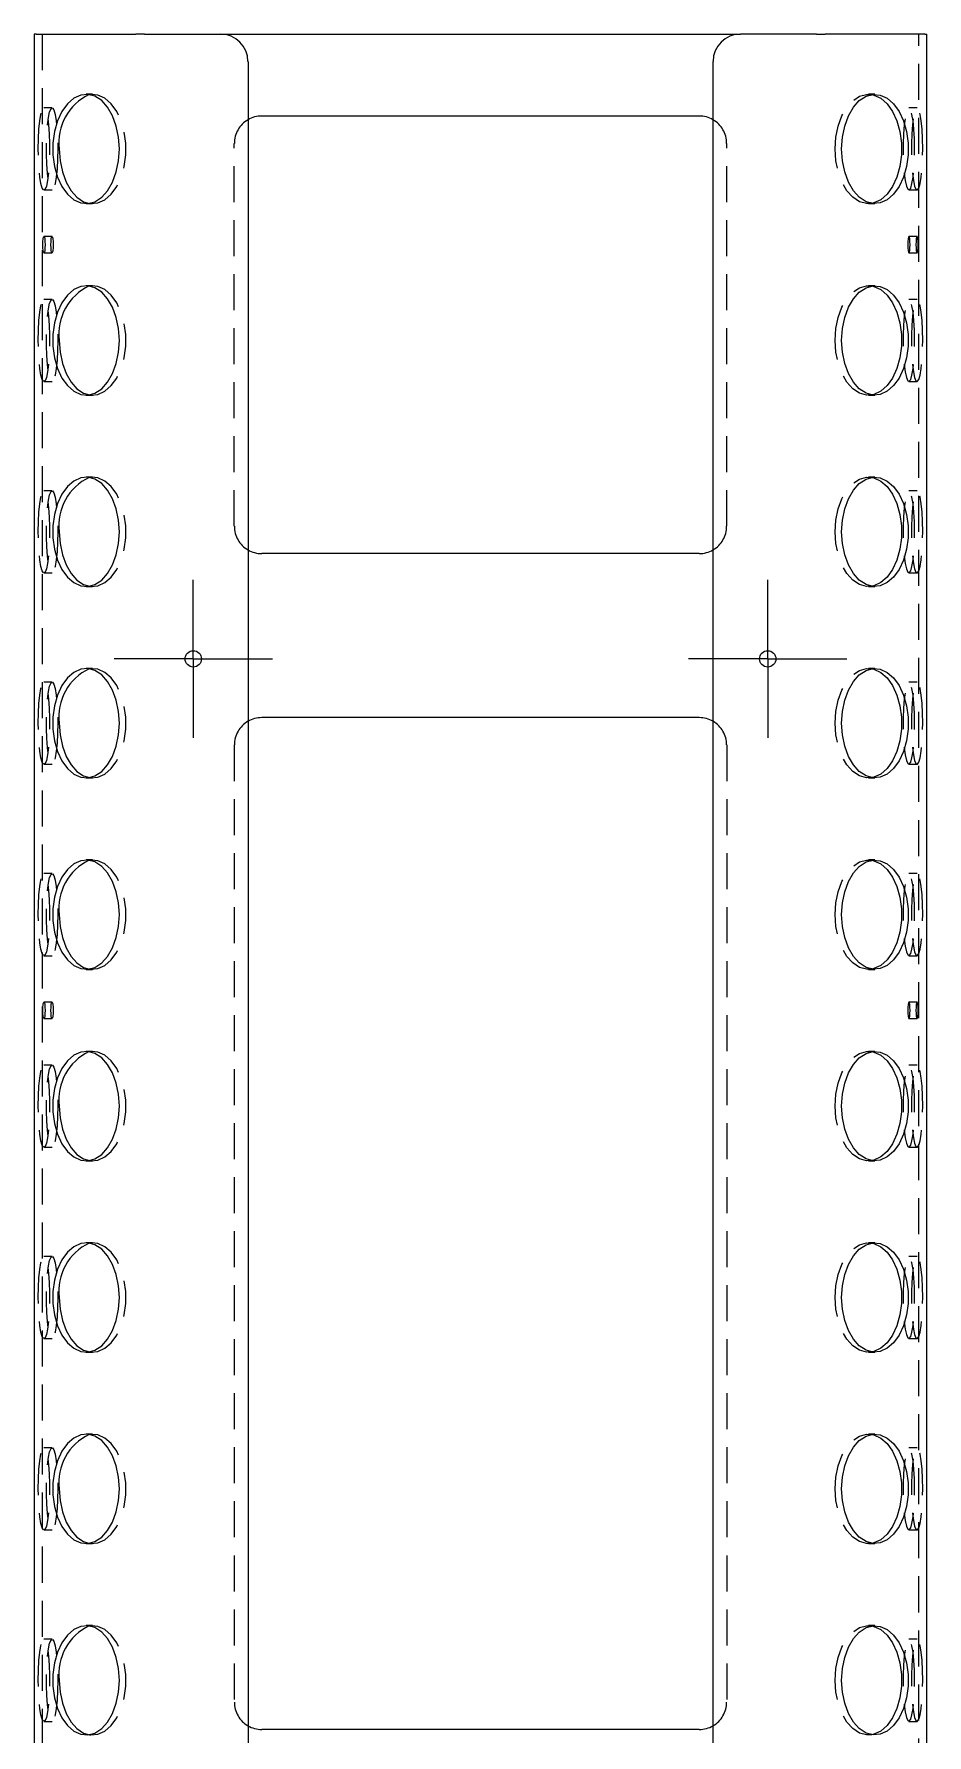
# Model space of a CAD drawing. Header units: millimetres. Extents: x 67 to 229, y 7 to 164.
# Drawn here: x 67.3 to 98.7, y 47 to 107 of the extents above; entities that cross this region are included whole.
import ezdxf

# ---------------------------------------------------------------- set-up
doc = ezdxf.new("R2010")
doc.units = ezdxf.units.MM
doc.linetypes.add('HIDDEN', pattern=[1.905, 1.27, -0.635])
doc.layers.add('10', color=7, linetype='Continuous')

# ---------------------------------------------------------------- blocks, each defined once
blk = doc.blocks.new('SW_CENTERMARKSYMBOL_0')
at = {"layer": '10', "color": 0}
for p, q in [((0, 2.5), (0, 2.789)), ((0, 0), (0, 2.5)), ((-2.5, 0), (-2.789, 0)), ((0, 0), (-2.5, 0)), ((0, 0), (0, -2.5)), ((0, 0), (2.5, 0)), ((2.5, 0), (2.789, 0)), ((0, -2.5), (0, -2.789))]:
    blk.add_line(p, q, dxfattribs=at)
blk = doc.blocks.new('SW_CENTERMARKSYMBOL_8')
at = {"layer": '10', "color": 0}
for p, q in [((0, 2.5), (0, 2.789)), ((0, 0), (0, 2.5)), ((-2.5, 0), (-2.789, 0)), ((0, 0), (-2.5, 0)), ((0, 0), (0, -2.5)), ((0, 0), (2.5, 0)), ((2.5, 0), (2.789, 0)), ((0, -2.5), (0, -2.789))]:
    blk.add_line(p, q, dxfattribs=at)

msp = doc.modelspace()

# ---------------------------------------------------------------- linework, layer by layer
at = {"color": 7, "linetype": 'Continuous', "lineweight": 25}
for p, q in [((67.26, 107), (67.26, 11.339)), ((67.34, 107), (67.26, 107)), ((67.34, 107), (70.85, 107)), ((71.156, 107), (70.85, 107)), ((71.156, 107), (73.839, 107)), ((73.839, 107), (92.161, 107)), ((94.844, 107), (92.161, 107)), ((94.844, 107), (95.15, 107)), ((98.66, 107), (95.15, 107)), ((98.66, 107), (98.74, 107)), ((98.74, 11.339), (98.74, 107)), ((74.804, 106.036), (74.804, 12.304)), ((91.196, 106.036), (91.196, 12.304)), ((90.714, 104.107), (75.286, 104.107)), ((90.714, 88.679), (75.286, 88.679)), ((90.714, 82.893), (75.286, 82.893)), ((90.714, 47.215), (75.286, 47.215))]:
    msp.add_line(p, q, dxfattribs=at)
at = {"color": 7, "linetype": 'HIDDEN', "lineweight": 18}
for p, q in [((67.549, 107), (67.549, 11.339)), ((98.451, 11.339), (98.451, 107)), ((67.897, 104.393), (67.61, 104.393)), ((69.324, 104.875), (69.095, 104.875)), ((96.905, 104.875), (96.676, 104.875)), ((98.39, 104.393), (98.103, 104.393)), ((74.321, 89.643), (74.321, 103.143)), ((91.679, 89.643), (91.679, 103.143)), ((67.61, 101.5), (67.897, 101.5)), ((98.103, 101.5), (98.39, 101.5)), ((69.095, 101.018), (69.324, 101.018)), ((96.676, 101.018), (96.905, 101.018)), ((67.897, 99.86), (67.61, 99.86)), ((98.39, 99.86), (98.103, 99.86)), ((67.61, 99.282), (67.897, 99.282)), ((98.103, 99.282), (98.39, 99.282)), ((69.324, 98.125), (69.095, 98.125)), ((96.905, 98.125), (96.676, 98.125)), ((67.897, 97.643), (67.61, 97.643)), ((98.39, 97.643), (98.103, 97.643)), ((67.61, 94.75), (67.897, 94.75)), ((69.095, 94.268), (69.324, 94.268)), ((96.676, 94.268), (96.905, 94.268)), ((98.103, 94.75), (98.39, 94.75)), ((69.324, 91.375), (69.095, 91.375)), ((96.905, 91.375), (96.676, 91.375)), ((67.897, 90.893), (67.61, 90.893)), ((98.39, 90.893), (98.103, 90.893)), ((67.61, 88), (67.897, 88)), ((98.103, 88), (98.39, 88)), ((69.095, 87.518), (69.324, 87.518)), ((96.676, 87.518), (96.905, 87.518)), ((69.324, 84.625), (69.095, 84.625)), ((96.905, 84.625), (96.676, 84.625)), ((67.897, 84.143), (67.61, 84.143)), ((98.39, 84.143), (98.103, 84.143)), ((74.321, 81.929), (74.321, 48.179)), ((91.679, 81.929), (91.679, 48.179)), ((67.61, 81.25), (67.897, 81.25)), ((98.103, 81.25), (98.39, 81.25)), ((69.095, 80.768), (69.324, 80.768)), ((96.676, 80.768), (96.905, 80.768)), ((67.897, 77.393), (67.61, 77.393)), ((69.324, 77.875), (69.095, 77.875)), ((96.905, 77.875), (96.676, 77.875)), ((98.39, 77.393), (98.103, 77.393)), ((67.61, 74.5), (67.897, 74.5)), ((98.103, 74.5), (98.39, 74.5)), ((69.095, 74.018), (69.324, 74.018)), ((96.676, 74.018), (96.905, 74.018)), ((67.897, 72.86), (67.61, 72.86)), ((98.39, 72.86), (98.103, 72.86)), ((67.61, 72.282), (67.897, 72.282)), ((98.103, 72.282), (98.39, 72.282)), ((69.324, 71.125), (69.095, 71.125)), ((96.905, 71.125), (96.676, 71.125)), ((67.897, 70.643), (67.61, 70.643)), ((98.39, 70.643), (98.103, 70.643)), ((67.61, 67.75), (67.897, 67.75)), ((69.095, 67.268), (69.324, 67.268)), ((96.676, 67.268), (96.905, 67.268)), ((98.103, 67.75), (98.39, 67.75)), ((69.324, 64.375), (69.095, 64.375)), ((96.905, 64.375), (96.676, 64.375)), ((67.897, 63.893), (67.61, 63.893)), ((98.39, 63.893), (98.103, 63.893)), ((67.61, 61), (67.897, 61)), ((98.103, 61), (98.39, 61)), ((69.095, 60.518), (69.324, 60.518)), ((96.676, 60.518), (96.905, 60.518)), ((69.324, 57.625), (69.095, 57.625)), ((96.905, 57.625), (96.676, 57.625)), ((67.897, 57.143), (67.61, 57.143)), ((98.39, 57.143), (98.103, 57.143)), ((67.61, 54.25), (67.897, 54.25)), ((98.103, 54.25), (98.39, 54.25)), ((69.095, 53.768), (69.324, 53.768)), ((96.676, 53.768), (96.905, 53.768)), ((67.897, 50.393), (67.61, 50.393)), ((69.324, 50.875), (69.095, 50.875)), ((96.905, 50.875), (96.676, 50.875)), ((98.39, 50.393), (98.103, 50.393)), ((67.61, 47.5), (67.897, 47.5)), ((98.103, 47.5), (98.39, 47.5))]:
    msp.add_line(p, q, dxfattribs=at)
at = {"color": 7, "linetype": 'HIDDEN', "lineweight": 18, "flags": 128}
for points in [[(67.409, 102.946), (67.415, 103.306), (67.434, 103.643), (67.463, 103.936), (67.502, 104.167), (67.548, 104.322), (67.598, 104.39), (67.648, 104.367), (67.696, 104.255), (67.738, 104.061), (67.773, 103.796), (67.797, 103.479), (67.81, 103.127), (67.81, 102.765), (67.797, 102.414), (67.773, 102.096), (67.738, 101.832), (67.696, 101.637), (67.648, 101.525), (67.598, 101.503), (67.548, 101.57), (67.502, 101.725), (67.463, 101.956), (67.434, 102.249), (67.415, 102.586), (67.409, 102.946)], [(68.098, 102.946), (68.092, 102.586), (68.073, 102.249), (68.043, 101.956), (68.004, 101.725), (67.959, 101.57), (67.909, 101.503), (67.859, 101.525), (67.811, 101.637), (67.768, 101.832), (67.734, 102.096), (67.709, 102.414), (67.697, 102.765), (67.697, 103.127), (67.709, 103.479), (67.734, 103.796), (67.768, 104.061), (67.811, 104.255), (67.859, 104.367), (67.909, 104.39), (67.959, 104.322), (68.004, 104.167), (68.043, 103.936), (68.073, 103.643), (68.092, 103.306), (68.098, 102.946)], [(69.21, 101.027), (69.261, 101.02), (69.514, 101.043), (69.759, 101.154), (69.983, 101.35), (70.177, 101.62), (70.33, 101.952), (70.437, 102.33), (70.492, 102.738), (70.492, 103.155), (70.437, 103.562), (70.33, 103.94), (70.177, 104.272), (69.983, 104.542), (69.759, 104.738), (69.514, 104.849), (69.261, 104.872), (69.21, 104.865)], [(95.502, 102.946), (95.529, 103.361), (95.61, 103.756), (95.741, 104.113), (95.915, 104.416), (96.126, 104.65), (96.361, 104.804), (96.612, 104.872), (96.79, 104.865)], [(98.305, 102.946), (98.298, 103.306), (98.28, 103.643), (98.25, 103.936), (98.211, 104.167), (98.166, 104.322), (98.116, 104.39), (98.066, 104.367), (98.018, 104.255), (97.975, 104.061), (97.941, 103.796), (97.916, 103.479), (97.904, 103.127), (97.904, 102.765), (97.916, 102.414), (97.941, 102.096), (97.975, 101.832), (98.018, 101.637), (98.066, 101.525), (98.116, 101.503), (98.166, 101.57), (98.211, 101.725), (98.25, 101.956), (98.28, 102.249), (98.298, 102.586), (98.305, 102.946)], [(98.591, 102.946), (98.585, 103.306), (98.566, 103.643), (98.537, 103.936), (98.498, 104.167), (98.452, 104.322), (98.402, 104.39), (98.352, 104.367), (98.304, 104.255), (98.262, 104.061), (98.227, 103.796), (98.203, 103.479), (98.19, 103.127), (98.19, 102.765), (98.203, 102.414), (98.227, 102.096), (98.262, 101.832), (98.304, 101.637), (98.352, 101.525), (98.402, 101.503), (98.452, 101.57), (98.498, 101.725), (98.537, 101.956), (98.566, 102.249), (98.585, 102.586), (98.591, 102.946)], [(96.79, 101.027), (96.612, 101.02), (96.361, 101.088), (96.126, 101.242), (95.915, 101.476), (95.741, 101.779), (95.61, 102.136), (95.529, 102.531), (95.502, 102.946)], [(67.57, 99.571), (67.573, 99.682), (67.582, 99.776), (67.595, 99.838), (67.61, 99.86), (67.626, 99.838), (67.639, 99.776), (67.647, 99.682), (67.65, 99.571), (67.647, 99.46), (67.639, 99.367), (67.626, 99.304), (67.61, 99.282), (67.595, 99.304), (67.582, 99.367), (67.573, 99.46), (67.57, 99.571)], [(67.937, 99.571), (67.934, 99.46), (67.925, 99.367), (67.912, 99.304), (67.897, 99.282), (67.881, 99.304), (67.868, 99.367), (67.859, 99.46), (67.856, 99.571), (67.859, 99.682), (67.868, 99.776), (67.881, 99.838), (67.897, 99.86), (67.912, 99.838), (67.925, 99.776), (67.934, 99.682), (67.937, 99.571)], [(98.144, 99.571), (98.141, 99.682), (98.132, 99.776), (98.119, 99.838), (98.103, 99.86), (98.088, 99.838), (98.075, 99.776), (98.066, 99.682), (98.063, 99.571), (98.066, 99.46), (98.075, 99.367), (98.088, 99.304), (98.103, 99.282), (98.119, 99.304), (98.132, 99.367), (98.141, 99.46), (98.144, 99.571)], [(98.43, 99.571), (98.427, 99.682), (98.418, 99.776), (98.405, 99.838), (98.39, 99.86), (98.374, 99.838), (98.361, 99.776), (98.353, 99.682), (98.35, 99.571), (98.353, 99.46), (98.361, 99.367), (98.374, 99.304), (98.39, 99.282), (98.405, 99.304), (98.418, 99.367), (98.427, 99.46), (98.43, 99.571)], [(69.21, 94.277), (69.261, 94.27), (69.514, 94.293), (69.759, 94.405), (69.983, 94.6), (70.177, 94.87), (70.33, 95.202), (70.437, 95.58), (70.492, 95.988), (70.492, 96.405), (70.437, 96.812), (70.33, 97.19), (70.177, 97.522), (69.983, 97.792), (69.759, 97.988), (69.514, 98.099), (69.261, 98.122), (69.21, 98.115)], [(95.502, 96.196), (95.529, 96.611), (95.61, 97.006), (95.741, 97.363), (95.915, 97.666), (96.126, 97.9), (96.361, 98.054), (96.612, 98.122), (96.79, 98.115)], [(67.409, 96.196), (67.415, 96.556), (67.434, 96.893), (67.463, 97.186), (67.502, 97.417), (67.548, 97.572), (67.598, 97.64), (67.648, 97.617), (67.696, 97.505), (67.738, 97.311), (67.773, 97.046), (67.797, 96.729), (67.81, 96.377), (67.81, 96.015), (67.797, 95.664), (67.773, 95.346), (67.738, 95.082), (67.696, 94.887), (67.648, 94.775), (67.598, 94.753), (67.548, 94.82), (67.502, 94.975), (67.463, 95.206), (67.434, 95.499), (67.415, 95.836), (67.409, 96.196)], [(68.098, 96.196), (68.092, 95.836), (68.073, 95.499), (68.043, 95.206), (68.004, 94.975), (67.959, 94.82), (67.909, 94.753), (67.859, 94.775), (67.811, 94.887), (67.768, 95.082), (67.734, 95.346), (67.709, 95.664), (67.697, 96.015), (67.697, 96.377), (67.709, 96.729), (67.734, 97.046), (67.768, 97.311), (67.811, 97.505), (67.859, 97.617), (67.909, 97.64), (67.959, 97.572), (68.004, 97.417), (68.043, 97.186), (68.073, 96.893), (68.092, 96.556), (68.098, 96.196)], [(98.305, 96.196), (98.298, 96.556), (98.28, 96.893), (98.25, 97.186), (98.211, 97.417), (98.166, 97.572), (98.116, 97.64), (98.066, 97.617), (98.018, 97.505), (97.975, 97.311), (97.941, 97.046), (97.916, 96.729), (97.904, 96.377), (97.904, 96.015), (97.916, 95.664), (97.941, 95.346), (97.975, 95.082), (98.018, 94.887), (98.066, 94.775), (98.116, 94.753), (98.166, 94.82), (98.211, 94.975), (98.25, 95.206), (98.28, 95.499), (98.298, 95.836), (98.305, 96.196)], [(98.591, 96.196), (98.585, 96.556), (98.566, 96.893), (98.537, 97.186), (98.498, 97.417), (98.452, 97.572), (98.402, 97.64), (98.352, 97.617), (98.304, 97.505), (98.262, 97.311), (98.227, 97.046), (98.203, 96.729), (98.19, 96.377), (98.19, 96.015), (98.203, 95.664), (98.227, 95.346), (98.262, 95.082), (98.304, 94.887), (98.352, 94.775), (98.402, 94.753), (98.452, 94.82), (98.498, 94.975), (98.537, 95.206), (98.566, 95.499), (98.585, 95.836), (98.591, 96.196)], [(96.79, 94.277), (96.612, 94.27), (96.361, 94.338), (96.126, 94.492), (95.915, 94.726), (95.741, 95.029), (95.61, 95.386), (95.529, 95.782), (95.502, 96.196)], [(69.21, 87.527), (69.261, 87.52), (69.514, 87.543), (69.759, 87.655), (69.983, 87.85), (70.177, 88.12), (70.33, 88.452), (70.437, 88.83), (70.492, 89.238), (70.492, 89.655), (70.437, 90.062), (70.33, 90.44), (70.177, 90.772), (69.983, 91.042), (69.759, 91.238), (69.514, 91.349), (69.261, 91.372), (69.21, 91.365)], [(95.502, 89.446), (95.529, 89.861), (95.61, 90.256), (95.741, 90.613), (95.915, 90.916), (96.126, 91.15), (96.361, 91.304), (96.612, 91.372), (96.79, 91.365)], [(67.409, 89.446), (67.415, 89.806), (67.434, 90.143), (67.463, 90.436), (67.502, 90.667), (67.548, 90.822), (67.598, 90.89), (67.648, 90.867), (67.696, 90.755), (67.738, 90.561), (67.773, 90.296), (67.797, 89.979), (67.81, 89.627), (67.81, 89.265), (67.797, 88.914), (67.773, 88.596), (67.738, 88.332), (67.696, 88.137), (67.648, 88.025), (67.598, 88.003), (67.548, 88.07), (67.502, 88.225), (67.463, 88.456), (67.434, 88.749), (67.415, 89.086), (67.409, 89.446)], [(68.098, 89.446), (68.092, 89.086), (68.073, 88.749), (68.043, 88.456), (68.004, 88.225), (67.959, 88.07), (67.909, 88.003), (67.859, 88.025), (67.811, 88.137), (67.768, 88.332), (67.734, 88.596), (67.709, 88.914), (67.697, 89.265), (67.697, 89.627), (67.709, 89.979), (67.734, 90.296), (67.768, 90.561), (67.811, 90.755), (67.859, 90.867), (67.909, 90.89), (67.959, 90.822), (68.004, 90.667), (68.043, 90.436), (68.073, 90.143), (68.092, 89.806), (68.098, 89.446)], [(98.305, 89.446), (98.298, 89.806), (98.28, 90.143), (98.25, 90.436), (98.211, 90.667), (98.166, 90.822), (98.116, 90.89), (98.066, 90.867), (98.018, 90.755), (97.975, 90.561), (97.941, 90.296), (97.916, 89.979), (97.904, 89.627), (97.904, 89.265), (97.916, 88.914), (97.941, 88.596), (97.975, 88.332), (98.018, 88.137), (98.066, 88.025), (98.116, 88.003), (98.166, 88.07), (98.211, 88.225), (98.25, 88.456), (98.28, 88.749), (98.298, 89.086), (98.305, 89.446)], [(98.591, 89.446), (98.585, 89.806), (98.566, 90.143), (98.537, 90.436), (98.498, 90.667), (98.452, 90.822), (98.402, 90.89), (98.352, 90.867), (98.304, 90.755), (98.262, 90.561), (98.227, 90.296), (98.203, 89.979), (98.19, 89.627), (98.19, 89.265), (98.203, 88.914), (98.227, 88.596), (98.262, 88.332), (98.304, 88.137), (98.352, 88.025), (98.402, 88.003), (98.452, 88.07), (98.498, 88.225), (98.537, 88.456), (98.566, 88.749), (98.585, 89.086), (98.591, 89.446)], [(96.79, 87.527), (96.612, 87.52), (96.361, 87.588), (96.126, 87.742), (95.915, 87.976), (95.741, 88.279), (95.61, 88.636), (95.529, 89.032), (95.502, 89.446)], [(69.21, 80.777), (69.261, 80.77), (69.514, 80.793), (69.759, 80.905), (69.983, 81.1), (70.177, 81.37), (70.33, 81.702), (70.437, 82.08), (70.492, 82.488), (70.492, 82.905), (70.437, 83.312), (70.33, 83.69), (70.177, 84.022), (69.983, 84.292), (69.759, 84.488), (69.514, 84.599), (69.261, 84.622), (69.21, 84.615)], [(95.502, 82.696), (95.529, 83.111), (95.61, 83.506), (95.741, 83.863), (95.915, 84.166), (96.126, 84.4), (96.361, 84.554), (96.612, 84.622), (96.79, 84.615)], [(67.409, 82.696), (67.415, 83.056), (67.434, 83.393), (67.463, 83.686), (67.502, 83.917), (67.548, 84.072), (67.598, 84.14), (67.648, 84.117), (67.696, 84.005), (67.738, 83.811), (67.773, 83.546), (67.797, 83.229), (67.81, 82.877), (67.81, 82.515), (67.797, 82.164), (67.773, 81.846), (67.738, 81.582), (67.696, 81.387), (67.648, 81.275), (67.598, 81.253), (67.548, 81.321), (67.502, 81.475), (67.463, 81.706), (67.434, 81.999), (67.415, 82.336), (67.409, 82.696)], [(68.098, 82.696), (68.092, 82.336), (68.073, 81.999), (68.043, 81.706), (68.004, 81.475), (67.959, 81.321), (67.909, 81.253), (67.859, 81.275), (67.811, 81.387), (67.768, 81.582), (67.734, 81.846), (67.709, 82.164), (67.697, 82.515), (67.697, 82.877), (67.709, 83.229), (67.734, 83.546), (67.768, 83.811), (67.811, 84.005), (67.859, 84.117), (67.909, 84.14), (67.959, 84.072), (68.004, 83.917), (68.043, 83.686), (68.073, 83.393), (68.092, 83.056), (68.098, 82.696)], [(98.305, 82.696), (98.298, 83.056), (98.28, 83.393), (98.25, 83.686), (98.211, 83.917), (98.166, 84.072), (98.116, 84.14), (98.066, 84.117), (98.018, 84.005), (97.975, 83.811), (97.941, 83.546), (97.916, 83.229), (97.904, 82.877), (97.904, 82.515), (97.916, 82.164), (97.941, 81.846), (97.975, 81.582), (98.018, 81.387), (98.066, 81.275), (98.116, 81.253), (98.166, 81.321), (98.211, 81.475), (98.25, 81.706), (98.28, 81.999), (98.298, 82.336), (98.305, 82.696)], [(98.591, 82.696), (98.585, 83.056), (98.566, 83.393), (98.537, 83.686), (98.498, 83.917), (98.452, 84.072), (98.402, 84.14), (98.352, 84.117), (98.304, 84.005), (98.262, 83.811), (98.227, 83.546), (98.203, 83.229), (98.19, 82.877), (98.19, 82.515), (98.203, 82.164), (98.227, 81.846), (98.262, 81.582), (98.304, 81.387), (98.352, 81.275), (98.402, 81.253), (98.452, 81.321), (98.498, 81.475), (98.537, 81.706), (98.566, 81.999), (98.585, 82.336), (98.591, 82.696)], [(96.79, 80.777), (96.612, 80.77), (96.361, 80.838), (96.126, 80.992), (95.915, 81.226), (95.741, 81.529), (95.61, 81.886), (95.529, 82.282), (95.502, 82.696)], [(67.409, 75.946), (67.415, 76.306), (67.434, 76.643), (67.463, 76.936), (67.502, 77.167), (67.548, 77.322), (67.598, 77.39), (67.648, 77.367), (67.696, 77.255), (67.738, 77.061), (67.773, 76.796), (67.797, 76.479), (67.81, 76.127), (67.81, 75.765), (67.797, 75.414), (67.773, 75.096), (67.738, 74.832), (67.696, 74.637), (67.648, 74.525), (67.598, 74.503), (67.548, 74.571), (67.502, 74.725), (67.463, 74.956), (67.434, 75.249), (67.415, 75.586), (67.409, 75.946)], [(68.098, 75.946), (68.092, 75.586), (68.073, 75.249), (68.043, 74.956), (68.004, 74.725), (67.959, 74.571), (67.909, 74.503), (67.859, 74.525), (67.811, 74.637), (67.768, 74.832), (67.734, 75.096), (67.709, 75.414), (67.697, 75.765), (67.697, 76.127), (67.709, 76.479), (67.734, 76.796), (67.768, 77.061), (67.811, 77.255), (67.859, 77.367), (67.909, 77.39), (67.959, 77.322), (68.004, 77.167), (68.043, 76.936), (68.073, 76.643), (68.092, 76.306), (68.098, 75.946)], [(69.21, 74.027), (69.261, 74.02), (69.514, 74.043), (69.759, 74.155), (69.983, 74.35), (70.177, 74.62), (70.33, 74.952), (70.437, 75.33), (70.492, 75.738), (70.492, 76.155), (70.437, 76.562), (70.33, 76.94), (70.177, 77.272), (69.983, 77.542), (69.759, 77.738), (69.514, 77.849), (69.261, 77.872), (69.21, 77.866)], [(95.502, 75.946), (95.529, 76.361), (95.61, 76.756), (95.741, 77.113), (95.915, 77.416), (96.126, 77.65), (96.361, 77.804), (96.612, 77.872), (96.79, 77.866)], [(98.305, 75.946), (98.298, 76.306), (98.28, 76.643), (98.25, 76.936), (98.211, 77.167), (98.166, 77.322), (98.116, 77.39), (98.066, 77.367), (98.018, 77.255), (97.975, 77.061), (97.941, 76.796), (97.916, 76.479), (97.904, 76.127), (97.904, 75.765), (97.916, 75.414), (97.941, 75.096), (97.975, 74.832), (98.018, 74.637), (98.066, 74.525), (98.116, 74.503), (98.166, 74.571), (98.211, 74.725), (98.25, 74.956), (98.28, 75.249), (98.298, 75.586), (98.305, 75.946)], [(98.591, 75.946), (98.585, 76.306), (98.566, 76.643), (98.537, 76.936), (98.498, 77.167), (98.452, 77.322), (98.402, 77.39), (98.352, 77.367), (98.304, 77.255), (98.262, 77.061), (98.227, 76.796), (98.203, 76.479), (98.19, 76.127), (98.19, 75.765), (98.203, 75.414), (98.227, 75.096), (98.262, 74.832), (98.304, 74.637), (98.352, 74.525), (98.402, 74.503), (98.452, 74.571), (98.498, 74.725), (98.537, 74.956), (98.566, 75.249), (98.585, 75.586), (98.591, 75.946)], [(96.79, 74.027), (96.612, 74.02), (96.361, 74.088), (96.126, 74.242), (95.915, 74.476), (95.741, 74.779), (95.61, 75.136), (95.529, 75.532), (95.502, 75.946)], [(67.57, 72.571), (67.573, 72.682), (67.582, 72.776), (67.595, 72.838), (67.61, 72.86), (67.626, 72.838), (67.639, 72.776), (67.647, 72.682), (67.65, 72.571), (67.647, 72.46), (67.639, 72.367), (67.626, 72.304), (67.61, 72.282), (67.595, 72.304), (67.582, 72.367), (67.573, 72.46), (67.57, 72.571)], [(67.937, 72.571), (67.934, 72.46), (67.925, 72.367), (67.912, 72.304), (67.897, 72.282), (67.881, 72.304), (67.868, 72.367), (67.859, 72.46), (67.856, 72.571), (67.859, 72.682), (67.868, 72.776), (67.881, 72.838), (67.897, 72.86), (67.912, 72.838), (67.925, 72.776), (67.934, 72.682), (67.937, 72.571)], [(98.144, 72.571), (98.141, 72.682), (98.132, 72.776), (98.119, 72.838), (98.103, 72.86), (98.088, 72.838), (98.075, 72.776), (98.066, 72.682), (98.063, 72.571), (98.066, 72.46), (98.075, 72.367), (98.088, 72.304), (98.103, 72.282), (98.119, 72.304), (98.132, 72.367), (98.141, 72.46), (98.144, 72.571)], [(98.43, 72.571), (98.427, 72.682), (98.418, 72.776), (98.405, 72.838), (98.39, 72.86), (98.374, 72.838), (98.361, 72.776), (98.353, 72.682), (98.35, 72.571), (98.353, 72.46), (98.361, 72.367), (98.374, 72.304), (98.39, 72.282), (98.405, 72.304), (98.418, 72.367), (98.427, 72.46), (98.43, 72.571)], [(69.21, 67.277), (69.261, 67.27), (69.514, 67.293), (69.759, 67.405), (69.983, 67.6), (70.177, 67.87), (70.33, 68.202), (70.437, 68.58), (70.492, 68.988), (70.492, 69.405), (70.437, 69.812), (70.33, 70.19), (70.177, 70.522), (69.983, 70.792), (69.759, 70.988), (69.514, 71.099), (69.261, 71.122), (69.21, 71.116)], [(95.502, 69.196), (95.529, 69.611), (95.61, 70.006), (95.741, 70.363), (95.915, 70.666), (96.126, 70.9), (96.361, 71.054), (96.612, 71.122), (96.79, 71.116)], [(67.409, 69.196), (67.415, 69.556), (67.434, 69.893), (67.463, 70.186), (67.502, 70.417), (67.548, 70.572), (67.598, 70.64), (67.648, 70.617), (67.696, 70.505), (67.738, 70.311), (67.773, 70.046), (67.797, 69.729), (67.81, 69.377), (67.81, 69.015), (67.797, 68.664), (67.773, 68.346), (67.738, 68.082), (67.696, 67.887), (67.648, 67.775), (67.598, 67.753), (67.548, 67.821), (67.502, 67.975), (67.463, 68.206), (67.434, 68.499), (67.415, 68.836), (67.409, 69.196)], [(68.098, 69.196), (68.092, 68.836), (68.073, 68.499), (68.043, 68.206), (68.004, 67.975), (67.959, 67.821), (67.909, 67.753), (67.859, 67.775), (67.811, 67.887), (67.768, 68.082), (67.734, 68.346), (67.709, 68.664), (67.697, 69.015), (67.697, 69.377), (67.709, 69.729), (67.734, 70.046), (67.768, 70.311), (67.811, 70.505), (67.859, 70.617), (67.909, 70.64), (67.959, 70.572), (68.004, 70.417), (68.043, 70.186), (68.073, 69.893), (68.092, 69.556), (68.098, 69.196)], [(98.305, 69.196), (98.298, 69.556), (98.28, 69.893), (98.25, 70.186), (98.211, 70.417), (98.166, 70.572), (98.116, 70.64), (98.066, 70.617), (98.018, 70.505), (97.975, 70.311), (97.941, 70.046), (97.916, 69.729), (97.904, 69.377), (97.904, 69.015), (97.916, 68.664), (97.941, 68.346), (97.975, 68.082), (98.018, 67.887), (98.066, 67.775), (98.116, 67.753), (98.166, 67.821), (98.211, 67.975), (98.25, 68.206), (98.28, 68.499), (98.298, 68.836), (98.305, 69.196)], [(98.591, 69.196), (98.585, 69.556), (98.566, 69.893), (98.537, 70.186), (98.498, 70.417), (98.452, 70.572), (98.402, 70.64), (98.352, 70.617), (98.304, 70.505), (98.262, 70.311), (98.227, 70.046), (98.203, 69.729), (98.19, 69.377), (98.19, 69.015), (98.203, 68.664), (98.227, 68.346), (98.262, 68.082), (98.304, 67.887), (98.352, 67.775), (98.402, 67.753), (98.452, 67.821), (98.498, 67.975), (98.537, 68.206), (98.566, 68.499), (98.585, 68.836), (98.591, 69.196)], [(96.79, 67.277), (96.612, 67.27), (96.361, 67.338), (96.126, 67.492), (95.915, 67.726), (95.741, 68.029), (95.61, 68.386), (95.529, 68.782), (95.502, 69.196)], [(69.21, 60.527), (69.261, 60.52), (69.514, 60.543), (69.759, 60.655), (69.983, 60.85), (70.177, 61.12), (70.33, 61.452), (70.437, 61.83), (70.492, 62.238), (70.492, 62.655), (70.437, 63.062), (70.33, 63.441), (70.177, 63.772), (69.983, 64.042), (69.759, 64.238), (69.514, 64.349), (69.261, 64.372), (69.21, 64.366)], [(95.502, 62.446), (95.529, 62.861), (95.61, 63.256), (95.741, 63.613), (95.915, 63.916), (96.126, 64.15), (96.361, 64.304), (96.612, 64.372), (96.79, 64.366)], [(67.409, 62.446), (67.415, 62.806), (67.434, 63.143), (67.463, 63.436), (67.502, 63.667), (67.548, 63.822), (67.598, 63.89), (67.648, 63.867), (67.696, 63.755), (67.738, 63.561), (67.773, 63.296), (67.797, 62.979), (67.81, 62.628), (67.81, 62.265), (67.797, 61.914), (67.773, 61.596), (67.738, 61.332), (67.696, 61.137), (67.648, 61.025), (67.598, 61.003), (67.548, 61.071), (67.502, 61.225), (67.463, 61.456), (67.434, 61.749), (67.415, 62.087), (67.409, 62.446)], [(68.098, 62.446), (68.092, 62.087), (68.073, 61.749), (68.043, 61.456), (68.004, 61.225), (67.959, 61.071), (67.909, 61.003), (67.859, 61.025), (67.811, 61.137), (67.768, 61.332), (67.734, 61.596), (67.709, 61.914), (67.697, 62.265), (67.697, 62.628), (67.709, 62.979), (67.734, 63.296), (67.768, 63.561), (67.811, 63.755), (67.859, 63.867), (67.909, 63.89), (67.959, 63.822), (68.004, 63.667), (68.043, 63.436), (68.073, 63.143), (68.092, 62.806), (68.098, 62.446)], [(98.305, 62.446), (98.298, 62.806), (98.28, 63.143), (98.25, 63.436), (98.211, 63.667), (98.166, 63.822), (98.116, 63.89), (98.066, 63.867), (98.018, 63.755), (97.975, 63.561), (97.941, 63.296), (97.916, 62.979), (97.904, 62.628), (97.904, 62.265), (97.916, 61.914), (97.941, 61.596), (97.975, 61.332), (98.018, 61.137), (98.066, 61.025), (98.116, 61.003), (98.166, 61.071), (98.211, 61.225), (98.25, 61.456), (98.28, 61.749), (98.298, 62.087), (98.305, 62.446)], [(98.591, 62.446), (98.585, 62.806), (98.566, 63.143), (98.537, 63.436), (98.498, 63.667), (98.452, 63.822), (98.402, 63.89), (98.352, 63.867), (98.304, 63.755), (98.262, 63.561), (98.227, 63.296), (98.203, 62.979), (98.19, 62.628), (98.19, 62.265), (98.203, 61.914), (98.227, 61.596), (98.262, 61.332), (98.304, 61.137), (98.352, 61.025), (98.402, 61.003), (98.452, 61.071), (98.498, 61.225), (98.537, 61.456), (98.566, 61.749), (98.585, 62.087), (98.591, 62.446)], [(96.79, 60.527), (96.612, 60.52), (96.361, 60.588), (96.126, 60.742), (95.915, 60.976), (95.741, 61.279), (95.61, 61.636), (95.529, 62.032), (95.502, 62.446)], [(69.21, 53.777), (69.261, 53.771), (69.514, 53.793), (69.759, 53.905), (69.983, 54.1), (70.177, 54.37), (70.33, 54.702), (70.437, 55.08), (70.492, 55.488), (70.492, 55.905), (70.437, 56.312), (70.33, 56.691), (70.177, 57.023), (69.983, 57.293), (69.759, 57.488), (69.514, 57.599), (69.261, 57.622), (69.21, 57.616)], [(95.502, 55.696), (95.529, 56.111), (95.61, 56.506), (95.741, 56.863), (95.915, 57.166), (96.126, 57.4), (96.361, 57.555), (96.612, 57.622), (96.79, 57.616)], [(67.409, 55.696), (67.415, 56.056), (67.434, 56.393), (67.463, 56.686), (67.502, 56.918), (67.548, 57.072), (67.598, 57.14), (67.648, 57.117), (67.696, 57.005), (67.738, 56.811), (67.773, 56.546), (67.797, 56.229), (67.81, 55.878), (67.81, 55.515), (67.797, 55.164), (67.773, 54.846), (67.738, 54.582), (67.696, 54.387), (67.648, 54.275), (67.598, 54.253), (67.548, 54.321), (67.502, 54.475), (67.463, 54.706), (67.434, 54.999), (67.415, 55.337), (67.409, 55.696)], [(68.098, 55.696), (68.092, 55.337), (68.073, 54.999), (68.043, 54.706), (68.004, 54.475), (67.959, 54.321), (67.909, 54.253), (67.859, 54.275), (67.811, 54.387), (67.768, 54.582), (67.734, 54.846), (67.709, 55.164), (67.697, 55.515), (67.697, 55.878), (67.709, 56.229), (67.734, 56.546), (67.768, 56.811), (67.811, 57.005), (67.859, 57.117), (67.909, 57.14), (67.959, 57.072), (68.004, 56.918), (68.043, 56.686), (68.073, 56.393), (68.092, 56.056), (68.098, 55.696)], [(98.305, 55.696), (98.298, 56.056), (98.28, 56.393), (98.25, 56.686), (98.211, 56.918), (98.166, 57.072), (98.116, 57.14), (98.066, 57.117), (98.018, 57.005), (97.975, 56.811), (97.941, 56.546), (97.916, 56.229), (97.904, 55.878), (97.904, 55.515), (97.916, 55.164), (97.941, 54.846), (97.975, 54.582), (98.018, 54.387), (98.066, 54.275), (98.116, 54.253), (98.166, 54.321), (98.211, 54.475), (98.25, 54.706), (98.28, 54.999), (98.298, 55.337), (98.305, 55.696)], [(98.591, 55.696), (98.585, 56.056), (98.566, 56.393), (98.537, 56.686), (98.498, 56.918), (98.452, 57.072), (98.402, 57.14), (98.352, 57.117), (98.304, 57.005), (98.262, 56.811), (98.227, 56.546), (98.203, 56.229), (98.19, 55.878), (98.19, 55.515), (98.203, 55.164), (98.227, 54.846), (98.262, 54.582), (98.304, 54.387), (98.352, 54.275), (98.402, 54.253), (98.452, 54.321), (98.498, 54.475), (98.537, 54.706), (98.566, 54.999), (98.585, 55.337), (98.591, 55.696)], [(96.79, 53.777), (96.612, 53.771), (96.361, 53.838), (96.126, 53.992), (95.915, 54.226), (95.741, 54.529), (95.61, 54.886), (95.529, 55.282), (95.502, 55.696)], [(67.409, 48.946), (67.415, 49.306), (67.434, 49.643), (67.463, 49.936), (67.502, 50.168), (67.548, 50.322), (67.598, 50.39), (67.648, 50.367), (67.696, 50.255), (67.738, 50.061), (67.773, 49.796), (67.797, 49.479), (67.81, 49.128), (67.81, 48.765), (67.797, 48.414), (67.773, 48.096), (67.738, 47.832), (67.696, 47.638), (67.648, 47.525), (67.598, 47.503), (67.548, 47.571), (67.502, 47.725), (67.463, 47.956), (67.434, 48.249), (67.415, 48.587), (67.409, 48.946)], [(68.098, 48.946), (68.092, 48.587), (68.073, 48.249), (68.043, 47.956), (68.004, 47.725), (67.959, 47.571), (67.909, 47.503), (67.859, 47.525), (67.811, 47.638), (67.768, 47.832), (67.734, 48.096), (67.709, 48.414), (67.697, 48.765), (67.697, 49.128), (67.709, 49.479), (67.734, 49.796), (67.768, 50.061), (67.811, 50.255), (67.859, 50.367), (67.909, 50.39), (67.959, 50.322), (68.004, 50.168), (68.043, 49.936), (68.073, 49.643), (68.092, 49.306), (68.098, 48.946)], [(69.21, 47.027), (69.261, 47.021), (69.514, 47.043), (69.759, 47.155), (69.983, 47.35), (70.177, 47.62), (70.33, 47.952), (70.437, 48.33), (70.492, 48.738), (70.492, 49.155), (70.437, 49.562), (70.33, 49.941), (70.177, 50.273), (69.983, 50.543), (69.759, 50.738), (69.514, 50.849), (69.261, 50.872), (69.21, 50.866)], [(95.502, 48.946), (95.529, 49.361), (95.61, 49.756), (95.741, 50.113), (95.915, 50.416), (96.126, 50.65), (96.361, 50.805), (96.612, 50.872), (96.79, 50.866)], [(98.305, 48.946), (98.298, 49.306), (98.28, 49.643), (98.25, 49.936), (98.211, 50.168), (98.166, 50.322), (98.116, 50.39), (98.066, 50.367), (98.018, 50.255), (97.975, 50.061), (97.941, 49.796), (97.916, 49.479), (97.904, 49.128), (97.904, 48.765), (97.916, 48.414), (97.941, 48.096), (97.975, 47.832), (98.018, 47.638), (98.066, 47.525), (98.116, 47.503), (98.166, 47.571), (98.211, 47.725), (98.25, 47.956), (98.28, 48.249), (98.298, 48.587), (98.305, 48.946)], [(98.591, 48.946), (98.585, 49.306), (98.566, 49.643), (98.537, 49.936), (98.498, 50.168), (98.452, 50.322), (98.402, 50.39), (98.352, 50.367), (98.304, 50.255), (98.262, 50.061), (98.227, 49.796), (98.203, 49.479), (98.19, 49.128), (98.19, 48.765), (98.203, 48.414), (98.227, 48.096), (98.262, 47.832), (98.304, 47.638), (98.352, 47.525), (98.402, 47.503), (98.452, 47.571), (98.498, 47.725), (98.537, 47.956), (98.566, 48.249), (98.585, 48.587), (98.591, 48.946)], [(96.79, 47.027), (96.612, 47.021), (96.361, 47.088), (96.126, 47.242), (95.915, 47.476), (95.741, 47.779), (95.61, 48.136), (95.529, 48.532), (95.502, 48.946)]]:
    msp.add_lwpolyline(points, dxfattribs=at)
at = {"color": 7, "linetype": 'Continuous', "lineweight": 25, "flags": 128}
for points in [[(70.269, 102.946), (70.242, 103.361), (70.16, 103.756), (70.03, 104.113), (69.855, 104.416), (69.645, 104.65), (69.409, 104.804), (69.159, 104.872), (68.905, 104.849), (68.66, 104.738), (68.436, 104.542), (68.243, 104.272), (68.089, 103.94), (67.982, 103.562), (67.928, 103.155), (67.928, 102.738), (67.982, 102.33), (68.089, 101.952), (68.243, 101.62), (68.436, 101.35), (68.66, 101.154), (68.905, 101.043), (69.159, 101.02), (69.409, 101.088), (69.645, 101.242), (69.855, 101.476), (70.03, 101.779), (70.16, 102.136), (70.242, 102.531), (70.269, 102.946)], [(95.731, 102.946), (95.758, 103.361), (95.84, 103.756), (95.97, 104.113), (96.145, 104.416), (96.355, 104.65), (96.591, 104.804), (96.841, 104.872), (97.095, 104.849), (97.34, 104.738), (97.564, 104.542), (97.757, 104.272), (97.911, 103.94), (98.018, 103.562), (98.072, 103.155), (98.072, 102.738), (98.018, 102.33), (97.911, 101.952), (97.757, 101.62), (97.564, 101.35), (97.34, 101.154), (97.095, 101.043), (96.841, 101.02), (96.591, 101.088), (96.355, 101.242), (96.145, 101.476), (95.97, 101.779), (95.84, 102.136), (95.758, 102.531), (95.731, 102.946)], [(96.79, 104.865), (96.865, 104.849), (97.11, 104.738), (97.334, 104.542), (97.528, 104.272), (97.681, 103.94), (97.788, 103.562), (97.843, 103.155), (97.843, 102.738), (97.788, 102.33), (97.681, 101.952), (97.528, 101.62), (97.334, 101.35), (97.11, 101.154), (96.865, 101.043), (96.79, 101.027)], [(68.151, 102.946), (68.178, 102.531), (68.259, 102.136), (68.39, 101.779), (68.564, 101.476), (68.775, 101.242), (69.01, 101.088), (69.21, 101.027)], [(70.269, 96.196), (70.242, 96.611), (70.16, 97.006), (70.03, 97.363), (69.855, 97.666), (69.645, 97.9), (69.409, 98.054), (69.159, 98.122), (68.905, 98.099), (68.66, 97.988), (68.436, 97.792), (68.243, 97.522), (68.089, 97.19), (67.982, 96.812), (67.928, 96.405), (67.928, 95.988), (67.982, 95.58), (68.089, 95.202), (68.243, 94.87), (68.436, 94.6), (68.66, 94.405), (68.905, 94.293), (69.159, 94.27), (69.409, 94.338), (69.645, 94.492), (69.855, 94.726), (70.03, 95.029), (70.16, 95.386), (70.242, 95.782), (70.269, 96.196)], [(95.731, 96.196), (95.758, 96.611), (95.84, 97.006), (95.97, 97.363), (96.145, 97.666), (96.355, 97.9), (96.591, 98.054), (96.841, 98.122), (97.095, 98.099), (97.34, 97.988), (97.564, 97.792), (97.757, 97.522), (97.911, 97.19), (98.018, 96.812), (98.072, 96.405), (98.072, 95.988), (98.018, 95.58), (97.911, 95.202), (97.757, 94.87), (97.564, 94.6), (97.34, 94.405), (97.095, 94.293), (96.841, 94.27), (96.591, 94.338), (96.355, 94.492), (96.145, 94.726), (95.97, 95.029), (95.84, 95.386), (95.758, 95.782), (95.731, 96.196)], [(96.79, 98.115), (96.865, 98.099), (97.11, 97.988), (97.334, 97.792), (97.528, 97.522), (97.681, 97.19), (97.788, 96.812), (97.843, 96.405), (97.843, 95.988), (97.788, 95.58), (97.681, 95.202), (97.528, 94.87), (97.334, 94.6), (97.11, 94.405), (96.865, 94.293), (96.79, 94.277)], [(68.151, 96.196), (68.178, 95.782), (68.259, 95.386), (68.39, 95.029), (68.564, 94.726), (68.775, 94.492), (69.01, 94.338), (69.21, 94.277)], [(70.269, 89.446), (70.242, 89.861), (70.16, 90.256), (70.03, 90.613), (69.855, 90.916), (69.645, 91.15), (69.409, 91.304), (69.159, 91.372), (68.905, 91.349), (68.66, 91.238), (68.436, 91.042), (68.243, 90.772), (68.089, 90.44), (67.982, 90.062), (67.928, 89.655), (67.928, 89.238), (67.982, 88.83), (68.089, 88.452), (68.243, 88.12), (68.436, 87.85), (68.66, 87.655), (68.905, 87.543), (69.159, 87.52), (69.409, 87.588), (69.645, 87.742), (69.855, 87.976), (70.03, 88.279), (70.16, 88.636), (70.242, 89.032), (70.269, 89.446)], [(95.731, 89.446), (95.758, 89.861), (95.84, 90.256), (95.97, 90.613), (96.145, 90.916), (96.355, 91.15), (96.591, 91.304), (96.841, 91.372), (97.095, 91.349), (97.34, 91.238), (97.564, 91.042), (97.757, 90.772), (97.911, 90.44), (98.018, 90.062), (98.072, 89.655), (98.072, 89.238), (98.018, 88.83), (97.911, 88.452), (97.757, 88.12), (97.564, 87.85), (97.34, 87.655), (97.095, 87.543), (96.841, 87.52), (96.591, 87.588), (96.355, 87.742), (96.145, 87.976), (95.97, 88.279), (95.84, 88.636), (95.758, 89.032), (95.731, 89.446)], [(96.79, 91.365), (96.865, 91.349), (97.11, 91.238), (97.334, 91.042), (97.528, 90.772), (97.681, 90.44), (97.788, 90.062), (97.843, 89.655), (97.843, 89.238), (97.788, 88.83), (97.681, 88.452), (97.528, 88.12), (97.334, 87.85), (97.11, 87.655), (96.865, 87.543), (96.79, 87.527)], [(68.151, 89.446), (68.178, 89.032), (68.259, 88.636), (68.39, 88.279), (68.564, 87.976), (68.775, 87.742), (69.01, 87.588), (69.21, 87.527)], [(70.269, 82.696), (70.242, 83.111), (70.16, 83.506), (70.03, 83.863), (69.855, 84.166), (69.645, 84.4), (69.409, 84.554), (69.159, 84.622), (68.905, 84.599), (68.66, 84.488), (68.436, 84.292), (68.243, 84.022), (68.089, 83.69), (67.982, 83.312), (67.928, 82.905), (67.928, 82.488), (67.982, 82.08), (68.089, 81.702), (68.243, 81.37), (68.436, 81.1), (68.66, 80.905), (68.905, 80.793), (69.159, 80.77), (69.409, 80.838), (69.645, 80.992), (69.855, 81.226), (70.03, 81.529), (70.16, 81.886), (70.242, 82.282), (70.269, 82.696)], [(95.731, 82.696), (95.758, 83.111), (95.84, 83.506), (95.97, 83.863), (96.145, 84.166), (96.355, 84.4), (96.591, 84.554), (96.841, 84.622), (97.095, 84.599), (97.34, 84.488), (97.564, 84.292), (97.757, 84.022), (97.911, 83.69), (98.018, 83.312), (98.072, 82.905), (98.072, 82.488), (98.018, 82.08), (97.911, 81.702), (97.757, 81.37), (97.564, 81.1), (97.34, 80.905), (97.095, 80.793), (96.841, 80.77), (96.591, 80.838), (96.355, 80.992), (96.145, 81.226), (95.97, 81.529), (95.84, 81.886), (95.758, 82.282), (95.731, 82.696)], [(96.79, 84.615), (96.865, 84.599), (97.11, 84.488), (97.334, 84.292), (97.528, 84.022), (97.681, 83.69), (97.788, 83.312), (97.843, 82.905), (97.843, 82.488), (97.788, 82.08), (97.681, 81.702), (97.528, 81.37), (97.334, 81.1), (97.11, 80.905), (96.865, 80.793), (96.79, 80.777)], [(68.151, 82.696), (68.178, 82.282), (68.259, 81.886), (68.39, 81.529), (68.564, 81.226), (68.775, 80.992), (69.01, 80.838), (69.21, 80.777)], [(70.269, 75.946), (70.242, 76.361), (70.16, 76.756), (70.03, 77.113), (69.855, 77.416), (69.645, 77.65), (69.409, 77.804), (69.159, 77.872), (68.905, 77.849), (68.66, 77.738), (68.436, 77.542), (68.243, 77.272), (68.089, 76.94), (67.982, 76.562), (67.928, 76.155), (67.928, 75.738), (67.982, 75.33), (68.089, 74.952), (68.243, 74.62), (68.436, 74.35), (68.66, 74.155), (68.905, 74.043), (69.159, 74.02), (69.409, 74.088), (69.645, 74.242), (69.855, 74.476), (70.03, 74.779), (70.16, 75.136), (70.242, 75.532), (70.269, 75.946)], [(95.731, 75.946), (95.758, 76.361), (95.84, 76.756), (95.97, 77.113), (96.145, 77.416), (96.355, 77.65), (96.591, 77.804), (96.841, 77.872), (97.095, 77.849), (97.34, 77.738), (97.564, 77.542), (97.757, 77.272), (97.911, 76.94), (98.018, 76.562), (98.072, 76.155), (98.072, 75.738), (98.018, 75.33), (97.911, 74.952), (97.757, 74.62), (97.564, 74.35), (97.34, 74.155), (97.095, 74.043), (96.841, 74.02), (96.591, 74.088), (96.355, 74.242), (96.145, 74.476), (95.97, 74.779), (95.84, 75.136), (95.758, 75.532), (95.731, 75.946)], [(96.79, 77.866), (96.865, 77.849), (97.11, 77.738), (97.334, 77.542), (97.528, 77.272), (97.681, 76.94), (97.788, 76.562), (97.843, 76.155), (97.843, 75.738), (97.788, 75.33), (97.681, 74.952), (97.528, 74.62), (97.334, 74.35), (97.11, 74.155), (96.865, 74.043), (96.79, 74.027)], [(68.151, 75.946), (68.178, 75.532), (68.259, 75.136), (68.39, 74.779), (68.564, 74.476), (68.775, 74.242), (69.01, 74.088), (69.21, 74.027)], [(70.269, 69.196), (70.242, 69.611), (70.16, 70.006), (70.03, 70.363), (69.855, 70.666), (69.645, 70.9), (69.409, 71.054), (69.159, 71.122), (68.905, 71.099), (68.66, 70.988), (68.436, 70.792), (68.243, 70.522), (68.089, 70.19), (67.982, 69.812), (67.928, 69.405), (67.928, 68.988), (67.982, 68.58), (68.089, 68.202), (68.243, 67.87), (68.436, 67.6), (68.66, 67.405), (68.905, 67.293), (69.159, 67.27), (69.409, 67.338), (69.645, 67.492), (69.855, 67.726), (70.03, 68.029), (70.16, 68.386), (70.242, 68.782), (70.269, 69.196)], [(95.731, 69.196), (95.758, 69.611), (95.84, 70.006), (95.97, 70.363), (96.145, 70.666), (96.355, 70.9), (96.591, 71.054), (96.841, 71.122), (97.095, 71.099), (97.34, 70.988), (97.564, 70.792), (97.757, 70.522), (97.911, 70.19), (98.018, 69.812), (98.072, 69.405), (98.072, 68.988), (98.018, 68.58), (97.911, 68.202), (97.757, 67.87), (97.564, 67.6), (97.34, 67.405), (97.095, 67.293), (96.841, 67.27), (96.591, 67.338), (96.355, 67.492), (96.145, 67.726), (95.97, 68.029), (95.84, 68.386), (95.758, 68.782), (95.731, 69.196)], [(96.79, 71.116), (96.865, 71.099), (97.11, 70.988), (97.334, 70.792), (97.528, 70.522), (97.681, 70.19), (97.788, 69.812), (97.843, 69.405), (97.843, 68.988), (97.788, 68.58), (97.681, 68.202), (97.528, 67.87), (97.334, 67.6), (97.11, 67.405), (96.865, 67.293), (96.79, 67.277)], [(68.151, 69.196), (68.178, 68.782), (68.259, 68.386), (68.39, 68.029), (68.564, 67.726), (68.775, 67.492), (69.01, 67.338), (69.21, 67.277)], [(70.269, 62.446), (70.242, 62.861), (70.16, 63.256), (70.03, 63.613), (69.855, 63.916), (69.645, 64.15), (69.409, 64.304), (69.159, 64.372), (68.905, 64.349), (68.66, 64.238), (68.436, 64.042), (68.243, 63.772), (68.089, 63.441), (67.982, 63.062), (67.928, 62.655), (67.928, 62.238), (67.982, 61.83), (68.089, 61.452), (68.243, 61.12), (68.436, 60.85), (68.66, 60.655), (68.905, 60.543), (69.159, 60.52), (69.409, 60.588), (69.645, 60.742), (69.855, 60.976), (70.03, 61.279), (70.16, 61.636), (70.242, 62.032), (70.269, 62.446)], [(95.731, 62.446), (95.758, 62.861), (95.84, 63.256), (95.97, 63.613), (96.145, 63.916), (96.355, 64.15), (96.591, 64.304), (96.841, 64.372), (97.095, 64.349), (97.34, 64.238), (97.564, 64.042), (97.757, 63.772), (97.911, 63.441), (98.018, 63.062), (98.072, 62.655), (98.072, 62.238), (98.018, 61.83), (97.911, 61.452), (97.757, 61.12), (97.564, 60.85), (97.34, 60.655), (97.095, 60.543), (96.841, 60.52), (96.591, 60.588), (96.355, 60.742), (96.145, 60.976), (95.97, 61.279), (95.84, 61.636), (95.758, 62.032), (95.731, 62.446)], [(96.79, 64.366), (96.865, 64.349), (97.11, 64.238), (97.334, 64.042), (97.528, 63.772), (97.681, 63.441), (97.788, 63.062), (97.843, 62.655), (97.843, 62.238), (97.788, 61.83), (97.681, 61.452), (97.528, 61.12), (97.334, 60.85), (97.11, 60.655), (96.865, 60.543), (96.79, 60.527)], [(68.151, 62.446), (68.178, 62.032), (68.259, 61.636), (68.39, 61.279), (68.564, 60.976), (68.775, 60.742), (69.01, 60.588), (69.21, 60.527)], [(70.269, 55.696), (70.242, 56.111), (70.16, 56.506), (70.03, 56.863), (69.855, 57.166), (69.645, 57.4), (69.409, 57.555), (69.159, 57.622), (68.905, 57.599), (68.66, 57.488), (68.436, 57.293), (68.243, 57.023), (68.089, 56.691), (67.982, 56.312), (67.928, 55.905), (67.928, 55.488), (67.982, 55.08), (68.089, 54.702), (68.243, 54.37), (68.436, 54.1), (68.66, 53.905), (68.905, 53.793), (69.159, 53.771), (69.409, 53.838), (69.645, 53.992), (69.855, 54.226), (70.03, 54.529), (70.16, 54.886), (70.242, 55.282), (70.269, 55.696)], [(95.731, 55.696), (95.758, 56.111), (95.84, 56.506), (95.97, 56.863), (96.145, 57.166), (96.355, 57.4), (96.591, 57.555), (96.841, 57.622), (97.095, 57.599), (97.34, 57.488), (97.564, 57.293), (97.757, 57.023), (97.911, 56.691), (98.018, 56.312), (98.072, 55.905), (98.072, 55.488), (98.018, 55.08), (97.911, 54.702), (97.757, 54.37), (97.564, 54.1), (97.34, 53.905), (97.095, 53.793), (96.841, 53.771), (96.591, 53.838), (96.355, 53.992), (96.145, 54.226), (95.97, 54.529), (95.84, 54.886), (95.758, 55.282), (95.731, 55.696)], [(96.79, 57.616), (96.865, 57.599), (97.11, 57.488), (97.334, 57.293), (97.528, 57.023), (97.681, 56.691), (97.788, 56.312), (97.843, 55.905), (97.843, 55.488), (97.788, 55.08), (97.681, 54.702), (97.528, 54.37), (97.334, 54.1), (97.11, 53.905), (96.865, 53.793), (96.79, 53.777)], [(68.151, 55.696), (68.178, 55.282), (68.259, 54.886), (68.39, 54.529), (68.564, 54.226), (68.775, 53.992), (69.01, 53.838), (69.21, 53.777)], [(70.269, 48.946), (70.242, 49.361), (70.16, 49.756), (70.03, 50.113), (69.855, 50.416), (69.645, 50.65), (69.409, 50.805), (69.159, 50.872), (68.905, 50.849), (68.66, 50.738), (68.436, 50.543), (68.243, 50.273), (68.089, 49.941), (67.982, 49.562), (67.928, 49.155), (67.928, 48.738), (67.982, 48.33), (68.089, 47.952), (68.243, 47.62), (68.436, 47.35), (68.66, 47.155), (68.905, 47.043), (69.159, 47.021), (69.409, 47.088), (69.645, 47.242), (69.855, 47.476), (70.03, 47.779), (70.16, 48.136), (70.242, 48.532), (70.269, 48.946)], [(95.731, 48.946), (95.758, 49.361), (95.84, 49.756), (95.97, 50.113), (96.145, 50.416), (96.355, 50.65), (96.591, 50.805), (96.841, 50.872), (97.095, 50.849), (97.34, 50.738), (97.564, 50.543), (97.757, 50.273), (97.911, 49.941), (98.018, 49.562), (98.072, 49.155), (98.072, 48.738), (98.018, 48.33), (97.911, 47.952), (97.757, 47.62), (97.564, 47.35), (97.34, 47.155), (97.095, 47.043), (96.841, 47.021), (96.591, 47.088), (96.355, 47.242), (96.145, 47.476), (95.97, 47.779), (95.84, 48.136), (95.758, 48.532), (95.731, 48.946)], [(96.79, 50.866), (96.865, 50.849), (97.11, 50.738), (97.334, 50.543), (97.528, 50.273), (97.681, 49.941), (97.788, 49.562), (97.843, 49.155), (97.843, 48.738), (97.788, 48.33), (97.681, 47.952), (97.528, 47.62), (97.334, 47.35), (97.11, 47.155), (96.865, 47.043), (96.79, 47.027)], [(68.151, 48.946), (68.178, 48.532), (68.259, 48.136), (68.39, 47.779), (68.564, 47.476), (68.775, 47.242), (69.01, 47.088), (69.21, 47.027)]]:
    msp.add_lwpolyline(points, dxfattribs=at)
at = {"color": 7, "linetype": 'Continuous', "lineweight": 25}
for centre in [(72.875, 84.966), (93.125, 84.966)]:
    msp.add_circle(centre, 0.289, dxfattribs=at)
for centre, radius, start, end in [((73.839, 106.036), 0.964, 0, 90), ((92.161, 106.036), 0.964, 90, 180), ((69.999, 103.178), 1.863, 115.06286, 187.15112), ((75.286, 103.143), 0.964, 90, 120), ((90.714, 103.143), 0.964, 60, 90), ((69.999, 96.428), 1.863, 115.06286, 187.15112), ((69.999, 89.678), 1.863, 115.06286, 187.15112), ((75.286, 89.643), 0.964, 240, 270), ((90.714, 89.643), 0.964, 270, 300), ((69.999, 82.928), 1.863, 115.06286, 187.15112), ((75.286, 81.929), 0.964, 90, 120), ((90.714, 81.929), 0.964, 60, 90), ((69.999, 76.178), 1.863, 115.06286, 187.15112), ((69.999, 69.428), 1.863, 115.06286, 187.15112), ((69.999, 62.678), 1.863, 115.06286, 187.15112), ((69.999, 55.928), 1.863, 115.06286, 187.15112), ((69.999, 49.178), 1.863, 115.06286, 187.15112), ((75.286, 48.179), 0.964, 240, 270), ((90.714, 48.179), 0.964, 270, 300)]:
    msp.add_arc(centre, radius, start, end, dxfattribs=at)
at = {"color": 7, "linetype": 'HIDDEN', "lineweight": 18}
for centre, start, end in [((75.286, 103.143), 120, 180), ((90.714, 103.143), 0, 60), ((75.286, 89.643), 180, 240), ((90.714, 89.643), 300, 0), ((75.286, 81.929), 120, 180), ((90.714, 81.929), 0, 60), ((75.286, 48.179), 180, 240), ((90.714, 48.179), 300, 0)]:
    msp.add_arc(centre, 0.964, start, end, dxfattribs=at)

# ---------------------------------------------------------------- block references
at = {"layer": '10'}
for name, p in [('SW_CENTERMARKSYMBOL_0', (72.875, 84.966)), ('SW_CENTERMARKSYMBOL_8', (93.125, 84.966))]:
    msp.add_blockref(name, p, dxfattribs=at)

doc.saveas('drawing.dxf')
